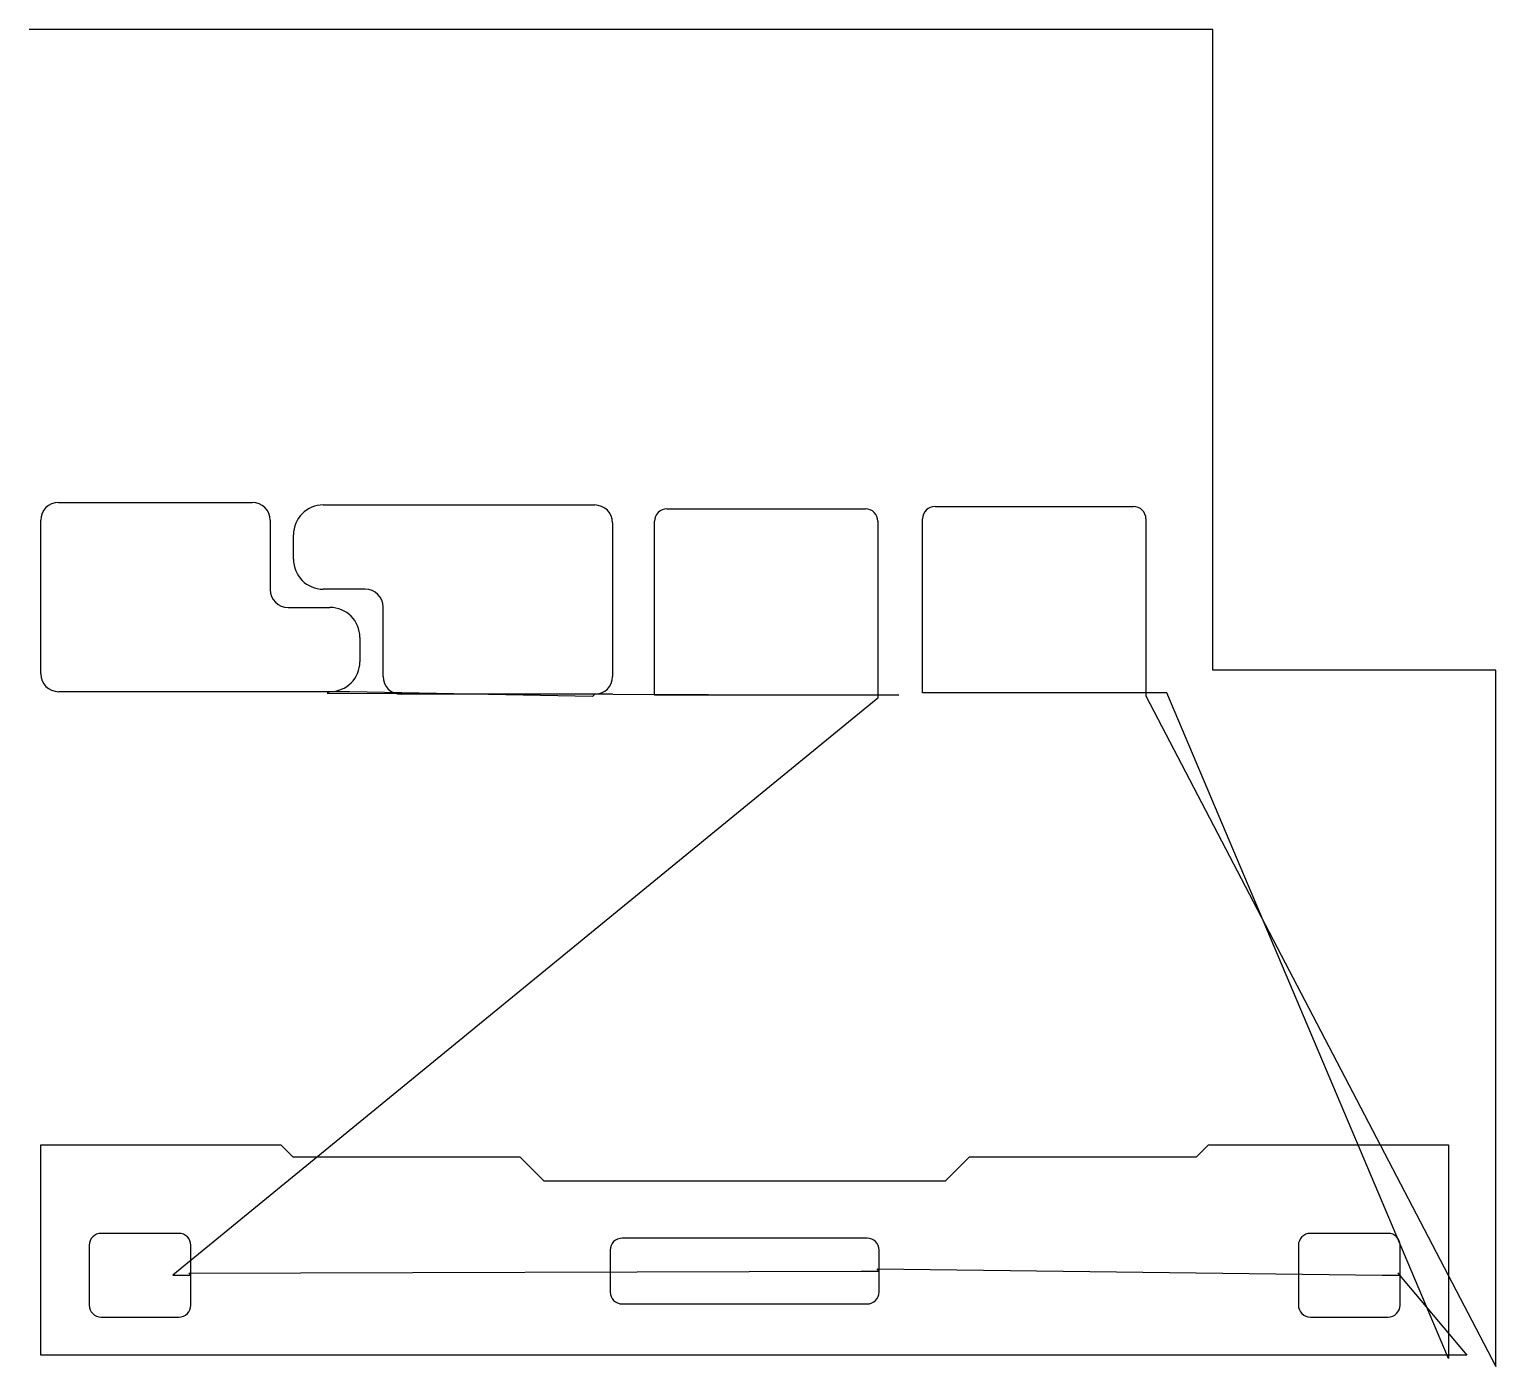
# Model space of a CAD drawing. Header units: metres. Extents: x 0 to 2453, y 0 to 2236.
import ezdxf

# ---------------------------------------------------------------- set-up
doc = ezdxf.new("R2010")
doc.units = ezdxf.units.M

msp = doc.modelspace()

# ---------------------------------------------------------------- linework, layer by layer
at = {"layer": 'TOOL_0'}
for p, q in [((1, 2236.441), (0, 2236.441)), ((1980.182, 2236.441), (1, 2236.441)), ((1980.182, 1164.947), (1980.182, 2236.441)), ((49, 1445.401), (373, 1445.401)), ((491.85, 1441.021), (945.85, 1441.021)), ((1066.797, 1434.539), (1398.797, 1434.539)), ((1515.328, 1438.521), (1847.328, 1438.521)), ((19, 1158.801), (19, 1415.401)), ((403, 1415.401), (403, 1299.601)), ((975.85, 1411.021), (975.85, 1154.421)), ((1045.997, 1122.939), (1045.997, 1413.739)), ((1419.597, 1413.739), (1419.597, 1122.939)), ((1494.528, 1126.921), (1494.528, 1417.721)), ((1868.128, 1417.721), (1868.128, 1126.921)), ((441.85, 1350.221), (441.85, 1391.021)), ((561.85, 1300.221), (491.85, 1300.221)), ((433, 1269.601), (503, 1269.601)), ((591.85, 1154.421), (591.85, 1270.221)), ((553, 1219.601), (553, 1178.801)), ((2453.281, 1164.947), (1980.182, 1164.947)), ((2453.281, 1), (2453.281, 1164.947)), ((503, 1128.801), (49, 1128.801)), ((503, 1128.801), (498.548, 1126.414)), ((536.076, 1128.801), (503, 1128.801)), ((941.962, 1120.613), (536.076, 1128.801)), ((1419.597, 1117.939), (240.25, 152.901)), ((498.548, 1126.414), (1454.597, 1122.939)), ((945.85, 1124.421), (621.85, 1124.421)), ((945.85, 1124.421), (941.962, 1120.613)), ((976.378, 1124.421), (945.85, 1124.421)), ((1419.597, 1122.939), (1045.997, 1122.939)), ((1454.597, 1122.939), (1419.597, 1122.939)), ((1419.597, 1122.939), (1419.597, 1117.939)), ((1868.128, 1126.921), (1494.528, 1126.921)), ((1903.128, 1126.921), (1868.128, 1126.921)), ((1868.128, 1126.921), (1868.128, 1121.921)), ((1868.128, 1121.921), (2453.281, 0)), ((2374.5, 13.684), (1903.128, 1126.921)), ((19, 19.001), (19, 370.801)), ((19, 370.801), (420.623, 370.801)), ((420.623, 370.801), (440.623, 350.801)), ((1952.877, 350.801), (1972.877, 370.801)), ((1972.877, 370.801), (2374.5, 370.801)), ((2374.5, 370.801), (2374.5, 19.001)), ((440.623, 350.801), (820.623, 350.801)), ((820.623, 350.801), (860.623, 310.801)), ((1532.877, 310.801), (1572.877, 350.801)), ((1572.877, 350.801), (1952.877, 350.801)), ((860.623, 310.801), (1532.877, 310.801)), ((250.25, 222.901), (120.25, 222.901)), ((2273.25, 222.901), (2143.25, 222.901)), ((100.25, 202.901), (100.25, 102.901)), ((270.25, 152.901), (270.25, 202.901)), ((1401.75, 214.901), (991.75, 214.901)), ((2123.25, 202.901), (2123.25, 102.901)), ((2293.25, 152.901), (2293.25, 202.901)), ((971.75, 194.901), (971.75, 124.901)), ((1421.75, 159.901), (1421.75, 194.901)), ((240.25, 152.901), (270.25, 152.901)), ((266.714, 156.437), (1391.75, 159.901)), ((270.25, 152.901), (266.714, 156.437)), ((270.25, 102.901), (270.25, 152.901)), ((1391.75, 159.901), (1421.75, 159.901)), ((1421.75, 159.901), (1418.214, 163.437)), ((1418.214, 163.437), (2263.25, 152.901)), ((1421.75, 124.901), (1421.75, 159.901)), ((2263.25, 152.901), (2293.25, 152.901)), ((2293.25, 152.901), (2289.714, 156.437)), ((2289.714, 156.437), (2405.286, 19.001)), ((2293.25, 102.901), (2293.25, 152.901)), ((991.75, 104.901), (1401.75, 104.901)), ((120.25, 82.901), (250.25, 82.901)), ((2143.25, 82.901), (2273.25, 82.901)), ((2374.5, 19.001), (19, 19.001)), ((2405.286, 19.001), (2374.5, 19.001)), ((2374.5, 19.001), (2374.5, 13.684)), ((2453.281, 0), (2453.281, 1)), ((2453.281, 1), (2453.281, 0)), ((2453.281, 0), (2453.281, 1)), ((2453.281, 0), (2453.281, 0))]:
    msp.add_line(p, q, dxfattribs=at)
for centre, radius, start, end in [((49, 1415.401), 30, 90, 180), ((373, 1415.401), 30, 0, 90), ((491.85, 1391.021), 50, 90, 180), ((945.85, 1411.021), 30, 0, 90), ((1066.797, 1413.739), 20.8, 90, 180), ((1398.797, 1413.739), 20.8, 0, 90), ((1515.328, 1417.721), 20.8, 90, 180), ((1847.328, 1417.721), 20.8, 0, 90), ((491.85, 1350.221), 50, 180, 270), ((433, 1299.601), 30, 180, 270), ((561.85, 1270.221), 30, 0, 90), ((503, 1219.601), 50, 0, 90), ((503, 1178.801), 50, 270, 0), ((49, 1158.801), 30, 180, 270), ((621.85, 1154.421), 30, 180, 270), ((945.85, 1154.421), 30, 270, 0), ((120.25, 202.901), 20, 90, 180), ((250.25, 202.901), 20, 0, 90), ((2143.25, 202.901), 20, 90, 180), ((2273.25, 202.901), 20, 0, 90), ((991.75, 194.901), 20, 90, 180), ((1401.75, 194.901), 20, 0, 90), ((991.75, 124.901), 20, 180, 270), ((1401.75, 124.901), 20, 270, 0), ((120.25, 102.901), 20, 180, 270), ((250.25, 102.901), 20, 270, 0), ((2143.25, 102.901), 20, 180, 270), ((2273.25, 102.901), 20, 270, 0)]:
    msp.add_arc(centre, radius, start, end, dxfattribs=at)

doc.saveas('drawing.dxf')
